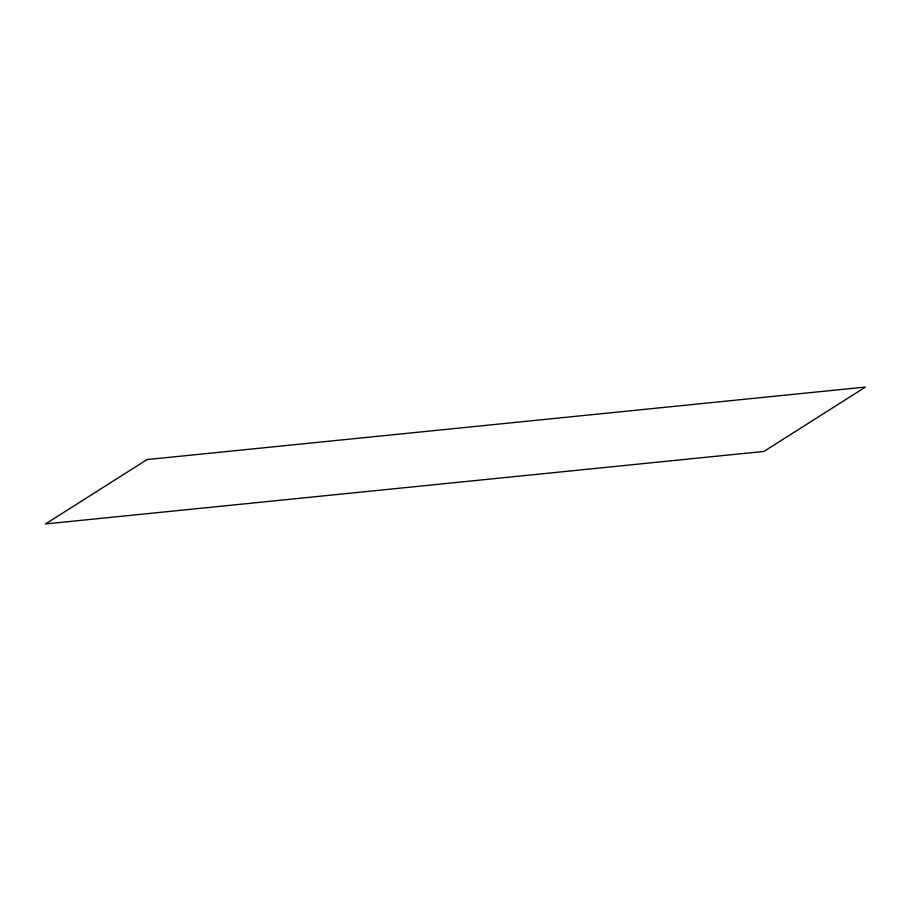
<?xml version="1.0" encoding="UTF-8"?>
<svg xmlns="http://www.w3.org/2000/svg" width="911" height="911" viewBox="0 0 911 911"><rect width="100%" height="100%" fill="white"/><g stroke="black" fill="none" stroke-linecap="round" stroke-linejoin="round"><path stroke-width="1.37" d="M147.058 459.577L45.55 523.939L763.942 451.423L865.45 387.061L147.058 459.577"/></g></svg>
